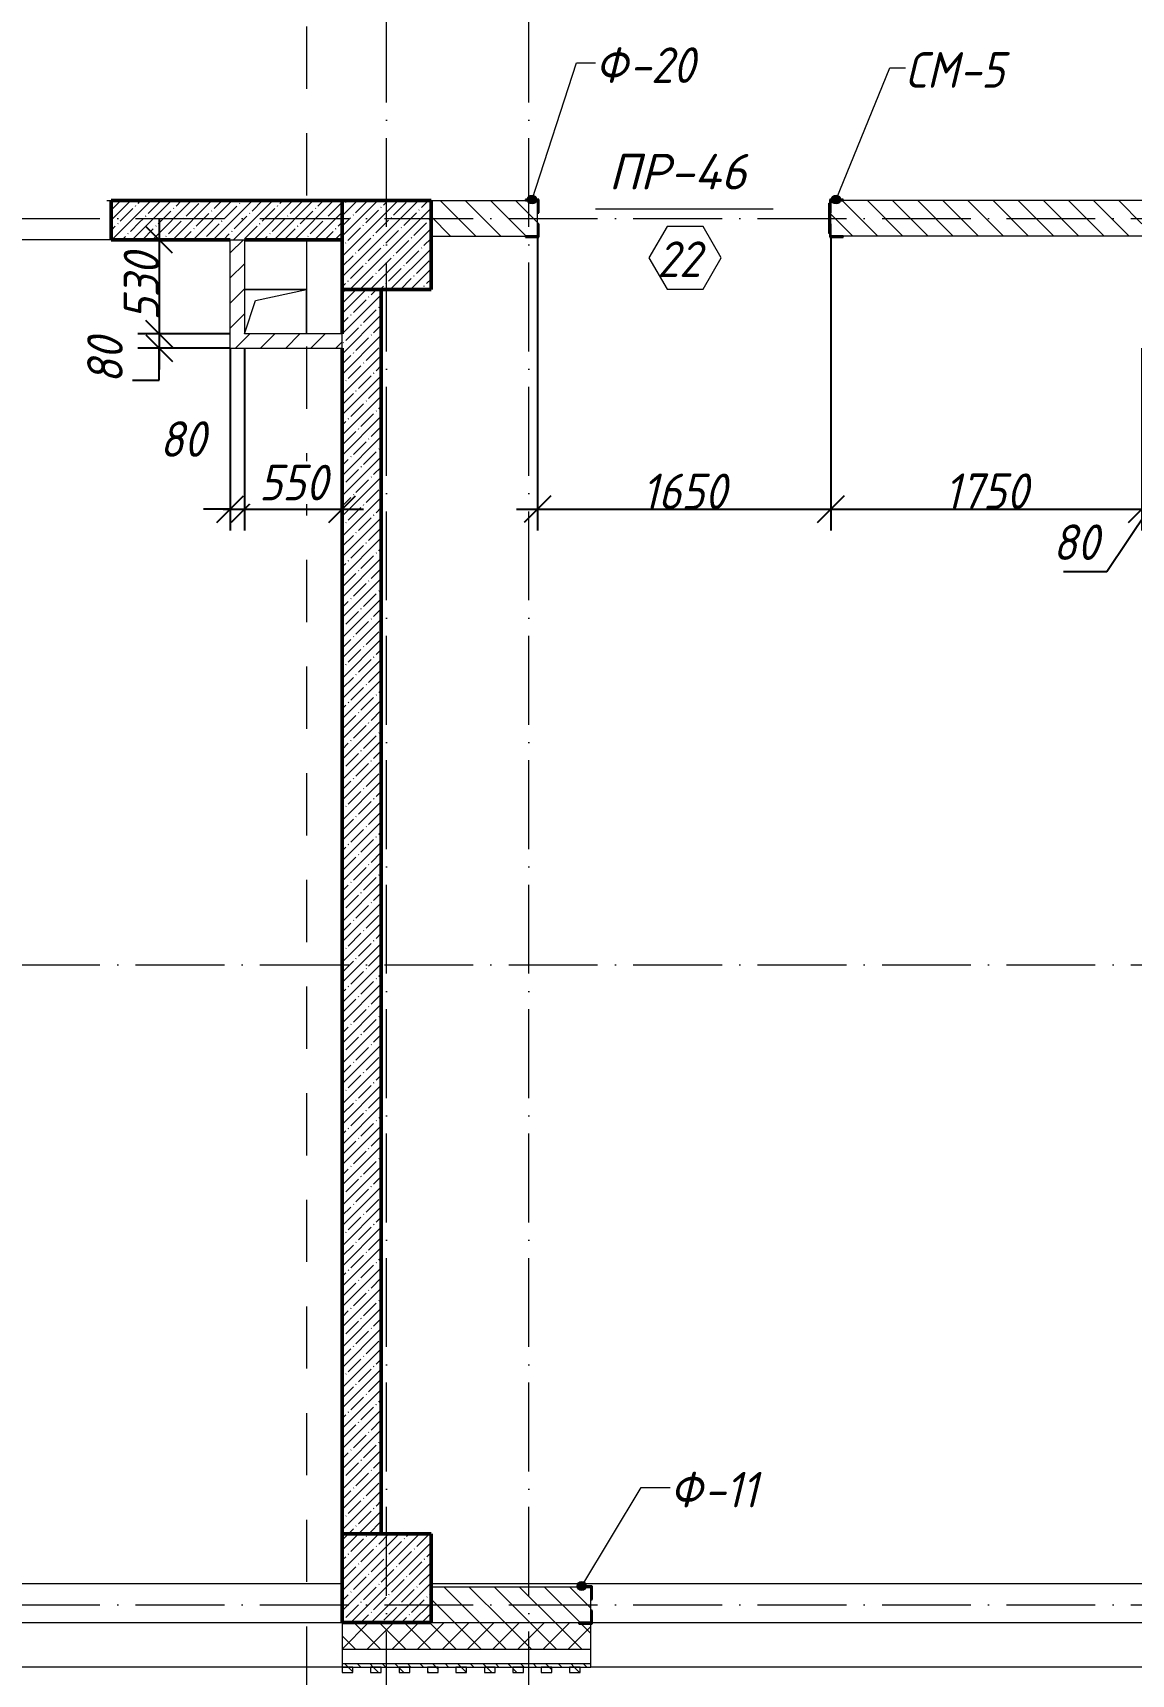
# Model space of a CAD drawing. Header units: millimetres. Extents: x -6064 to 178764, y -5836 to 29924.
# Drawn here: x 45669 to 51850, y -390 to 8844 of the extents above; entities that cross this region are included whole.
import ezdxf

# ---------------------------------------------------------------- set-up
doc = ezdxf.new("R2010")
doc.units = ezdxf.units.MM
doc.linetypes.add('01 Штриховая _4 мм_', pattern=[600, 350, -250])
doc.linetypes.add('50_200_ШТРИХ_1Т_ш5_п1_п1_', pattern=[700, 500, -100, 0, -100])
doc.layers.add('A-ANNO-DIMS', color=7, linetype='Continuous')
for name, color, linetype, lineweight in [('A-DOOR-IDEN', 7, 'Continuous', 9), ('A-FLOR', 7, 'Continuous', 9), ('A-GENM', 7, 'Continuous', 9), ('A-GENM-1', 7, 'Continuous', 25), ('A-GENM-IDEN', 7, 'Continuous', 9), ('A-WALL-3', 7, 'Continuous', 50), ('A-WALL-4', 7, 'Continuous', 9), ('A-WALL-FNSH-1', 7, 'Continuous', 9), ('A-WALL-FNSH-5', 7, 'Continuous', 5), ('A-WALL-PATT-1', 7, 'Continuous', 5), ('G-ANNO-SYMB-1', 7, '01 Штриховая _4 мм_', 9), ('I-WALL', 7, 'Continuous', 5), ('S-COLS', 7, 'Continuous', 9), ('S-COLS-1', 7, 'Continuous', 5), ('S-COLS-2', 7, 'Continuous', 50), ('Оси-1', 7, '50_200_ШТРИХ_1Т_ш5_п1_п1_', 9)]:
    doc.layers.add(name, color=color, linetype=linetype, lineweight=lineweight)
for name, color, linetype, lineweight, true_color in [('A-WALL-1', 7, 'Continuous', 13, 0xce0000), ('A-WALL-6', 7, 'Continuous', 13, 0x008000), ('A-WALL-FNSH-2', 7, 'Continuous', 13, 0xce0000), ('A-WALL-FNSH-3', 7, 'Continuous', 13, 0x008000), ('A-WALL-PATT-2', 7, 'Continuous', 5, 0xce0000), ('A-WALL-PATT-3', 7, 'Continuous', 5, 0x008000)]:
    doc.layers.add(name, color=color, linetype=linetype, lineweight=lineweight, true_color=true_color)
doc.styles.add('ISOCPEUR_I_2', font='isocpeui.ttf', dxfattribs={"width": 0.9, "height": 200})
doc.styles.add('ISOCPEUR_I_4', font='isocpeui.ttf', dxfattribs={"height": 200})
doc.dimstyles.new('ISO-2_0_0_9К_СРЕДНИЙ', dxfattribs={"dimscale": 304.8, "dimtxt": 199.196235, "dimasz": 0.492126, "dimexe": 0.393701, "dimexo": 0, "dimgap": 0, "dimtad": 1, "dimdec": 0, "dimzin": 0, "dimdsep": 46, "dimtxsty": 'ISOCPEUR_I_2', "dimblk1": 'OBLIQUE', "dimblk2": 'OBLIQUE', "dimsah": 1, "dimcen": 0.09, "dimdle": 0.393701, "dimazin": 0, "dimtfac": 1, "dimtdec": 4, "dimtix": 1, "dimtmove": 1, "dimatfit": 3, "dimfxl": 1, "dimtvp": 1, "dimtolj": 1, "dimtzin": 0, "dimarcsym": 2})
doc.dimstyles.new('ISO-2_0_0_9К_СРЕДНИЙ_2', dxfattribs={"dimscale": 304.8, "dimtxt": 199.196235, "dimasz": 0.492126, "dimexe": 0.393701, "dimexo": 0, "dimgap": 0, "dimtad": 1, "dimdec": 0, "dimzin": 0, "dimdsep": 46, "dimtxsty": 'ISOCPEUR_I_2', "dimblk1": 'OBLIQUE', "dimblk2": 'OBLIQUE', "dimsah": 1, "dimcen": 0.09, "dimdle": 0.393701, "dimazin": 0, "dimtfac": 1, "dimtdec": 4, "dimtix": 1, "dimtmove": 0, "dimatfit": 3, "dimfxl": 1, "dimtvp": 1, "dimtolj": 1, "dimtzin": 0, "dimarcsym": 2})
doc.dimstyles.new('ISO-2_0_0_9К_СРЕДНИЙ_ФОН_1', dxfattribs={"dimscale": 304.8, "dimtxt": 199.196235, "dimasz": 0.492126, "dimexe": 0.393701, "dimexo": 0, "dimgap": 0.164042, "dimtad": 1, "dimdec": 0, "dimdsep": 46, "dimtxsty": 'ISOCPEUR_I_2', "dimblk1": 'OBLIQUE', "dimblk2": 'OBLIQUE', "dimsah": 1, "dimcen": 0.09, "dimdle": 0.393701, "dimazin": 0, "dimtfac": 1, "dimtdec": 4, "dimtix": 1, "dimtmove": 0, "dimatfit": 3, "dimfxl": 1, "dimtvp": 1, "dimtfill": 1, "dimtolj": 1, "dimtzin": 0, "dimarcsym": 2})
doc.dimstyles.new('ISO-2_0_0_9К_СРЕДНИЙ_ФОН_2', dxfattribs={"dimscale": 304.8, "dimtxt": 199.196235, "dimasz": 0.492126, "dimexe": 0.393701, "dimexo": 0, "dimgap": 0.164042, "dimtad": 1, "dimdec": 0, "dimdsep": 46, "dimtxsty": 'ISOCPEUR_I_2', "dimblk1": 'OBLIQUE', "dimblk2": 'OBLIQUE', "dimsah": 1, "dimcen": 0.09, "dimdle": 0.393701, "dimazin": 0, "dimtfac": 1, "dimtdec": 4, "dimtix": 1, "dimtmove": 1, "dimatfit": 3, "dimfxl": 1, "dimtvp": 1, "dimtfill": 1, "dimtolj": 1, "dimtzin": 0, "dimarcsym": 2})
pattern_1 = [(45, (0, 0), (-57.02463, 57.02463), []), (45, (57.025, 0), (-57.02463, 57.02463), [100.806, -20.161, 3.353, -16.808])]
pattern_2 = [(135, (0, 0), (-70.71068, -70.71068), [])]
pattern_3 = [(45, (0, 0), (-70.71068, 70.71068), [])]
pattern_4 = [(135, (0, 0), (-35.35534, -35.35534), [])]

# ---------------------------------------------------------------- blocks, each defined once
blk = doc.blocks.new('Колонна_Несущая_Прямоугольное сечение - 500х500-V2-АР1_1_Кладочный план 2 этажа')
at = {"layer": 'S-COLS-1'}
h = blk.add_hatch(dxfattribs=at)
h.set_pattern_fill('FP_4', color=256, style=0, pattern_type=2)
h.set_pattern_definition([(45, (-47660, -7650), (-57.02463, 57.02463), []), (45, (-47602.975, -7650), (-57.02463, 57.02463), [100.806, -20.161, 3.353, -16.808])])
h.paths.add_polyline_path([(-250, -250), (250, -250), (250, 250), (-250, 250)], flags=0)
at = {"layer": 'S-COLS-2'}
for p, q in [((250, 250), (-250, 250)), ((-250, 250), (-250, -250)), ((250, -250), (250, 250)), ((-250, -250), (250, -250))]:
    blk.add_line(p, q, dxfattribs=at)
blk = doc.blocks.new('AR_Отверстие прямоугольное _в плите_ - AR_Отверстие прямоугольное _в плите_-V54-АР1_1_Кладочный план 2 этажа')
at = {"layer": 'A-GENM'}
for p, q in [((175, 125), (-175, 125)), ((-112.5, 62.5), (175, 125)), ((175, -125), (175, 125)), ((-175, -125), (-112.5, 62.5))]:
    blk.add_line(p, q, dxfattribs=at)
blk = doc.blocks.new('Фахверк_СКБ_Уголок - Ф-20_200х3960 h-28533880-АР1_1_Кладочный план 2 этажа')
at = {"layer": 'A-GENM-1'}
for p, q in [((200, 156), (125, 156)), ((125, 156), (125, 81)), ((131, 81), (131, 150)), ((131, 150), (200, 150)), ((200, 150), (200, 156)), ((125, 81), (131, 81)), ((131, 19), (125, 19)), ((125, 19), (125, -56)), ((131, -50), (131, 19)), ((125, -56), (200, -56)), ((200, -50), (131, -50)), ((200, -56), (200, -50))]:
    blk.add_line(p, q, dxfattribs=at)
blk = doc.blocks.new('Фахверк_СКБ_Уголок_Тип 2 - СМ-5_200х2480h-30007438-АР1_1_Кладочный план 2 этажа')
at = {"layer": 'A-GENM-1'}
for p, q in [((125, 156), (125, 81)), ((200, 156), (125, 156)), ((131, 81), (131, 150)), ((131, 150), (200, 150)), ((200, 150), (200, 156)), ((125, 81), (131, 81)), ((131, 19), (125, 19)), ((125, 19), (125, -56)), ((131, -50), (131, 19)), ((125, -56), (200, -56)), ((200, -50), (131, -50)), ((200, -56), (200, -50))]:
    blk.add_line(p, q, dxfattribs=at)
blk = doc.blocks.new('Стойка_Влож_Полоса боковая - Полоса-27101091-АР1_1_Кладочный план 2 этажа')
at = {"layer": 'A-GENM'}
for p, q in [((-5, 85), (0, 85)), ((-5, -85), (-5, 85)), ((0, 31), (0, -31)), ((0, -85), (-5, -85))]:
    blk.add_line(p, q, dxfattribs=at)
blk = doc.blocks.new('Фахверк_СКБ_Уголок - Ф-11_200х2500 h-28441216-АР1_1_Кладочный план 2 этажа')
at = {"layer": 'A-GENM-1'}
for p, q in [((200, 156), (125, 156)), ((125, 156), (125, 81)), ((131, 81), (131, 150)), ((131, 150), (200, 150)), ((200, 150), (200, 156)), ((125, 81), (131, 81)), ((131, 19), (125, 19)), ((125, 19), (125, -56)), ((131, -50), (131, 19)), ((125, -56), (200, -56)), ((200, -50), (131, -50)), ((200, -56), (200, -50))]:
    blk.add_line(p, q, dxfattribs=at)
blk = doc.blocks.new('_Oblique')
at = {"color": 0, "linetype": 'ByBlock', "lineweight": -2}
blk.add_line((-0.5, -0.5), (0.5, 0.5), dxfattribs=at)
blk = doc.blocks.new('DIMBLOCK101-АР1_1_Кладочный план 2 этажа')
at = {"layer": 'A-ANNO-DIMS', "color": 0, "lineweight": -2, "transparency": 16777216}
for p, q in [((48510, 7700), (48510, 6043.9)), ((50160, 7700), (50160, 6043.9)), ((48390, 6163.9), (50280, 6163.9))]:
    blk.add_line(p, q, dxfattribs=at)
at = {"layer": 'Defpoints', "color": 0, "transparency": 16777216}
for p in [(48510, 7700), (50160, 7700), (50160, 6163.9)]:
    blk.add_point(p, dxfattribs=at)
at = {"layer": 'A-ANNO-DIMS', "color": 0, "lineweight": -2, "transparency": 16777216, "xscale": 150, "yscale": 150, "zscale": 150, "rotation": 180}
blk.add_blockref('_Oblique', (48510, 6163.9), dxfattribs=at)
at = {"layer": 'A-ANNO-DIMS', "color": 0, "lineweight": -2, "transparency": 16777216, "xscale": 150, "yscale": 150, "zscale": 150}
blk.add_blockref('_Oblique', (50160, 6163.9), dxfattribs=at)
at = {"layer": 'A-ANNO-DIMS', "color": 0, "transparency": 16777216, "insert": (49335, 6263.9), "char_height": 200, "width": 560.814, "attachment_point": 5, "style": 'ISOCPEUR_I_2'}
blk.add_mtext('\\A1;1650', dxfattribs=at)
blk = doc.blocks.new('DIMBLOCK102-АР1_1_Кладочный план 2 этажа')
at = {"layer": 'A-ANNO-DIMS', "color": 0, "lineweight": -2, "transparency": 16777216}
for p, q in [((50160, 7700), (50160, 6043.9)), ((51910, 7070), (51910, 6043.9)), ((50040, 6163.9), (52030, 6163.9))]:
    blk.add_line(p, q, dxfattribs=at)
at = {"layer": 'Defpoints', "color": 0, "transparency": 16777216}
for p in [(50160, 7700), (51910, 7070), (51910, 6163.9)]:
    blk.add_point(p, dxfattribs=at)
at = {"layer": 'A-ANNO-DIMS', "color": 0, "lineweight": -2, "transparency": 16777216, "xscale": 150, "yscale": 150, "zscale": 150, "rotation": 180}
blk.add_blockref('_Oblique', (50160, 6163.9), dxfattribs=at)
at = {"layer": 'A-ANNO-DIMS', "color": 0, "lineweight": -2, "transparency": 16777216, "xscale": 150, "yscale": 150, "zscale": 150}
blk.add_blockref('_Oblique', (51910, 6163.9), dxfattribs=at)
at = {"layer": 'A-ANNO-DIMS', "color": 0, "transparency": 16777216, "insert": (51035, 6265.1), "char_height": 200, "width": 560.814, "attachment_point": 5, "style": 'ISOCPEUR_I_2'}
blk.add_mtext('\\A1;1750', dxfattribs=at)
blk = doc.blocks.new('DIMBLOCK103-АР1_1_Кладочный план 2 этажа')
at = {"layer": 'A-ANNO-DIMS', "color": 0, "lineweight": -2, "transparency": 16777216}
for p, q in [((51910, 7070), (51910, 6043.9)), ((51990, 7067), (51990, 6043.9)), ((51950, 6163.9), (51712.9, 5811.5)), ((51790, 6163.9), (52110, 6163.9)), ((51712.9, 5811.5), (51469.1, 5811.5))]:
    blk.add_line(p, q, dxfattribs=at)
at = {"layer": 'Defpoints', "color": 0, "transparency": 16777216}
for p in [(51910, 7070), (51990, 7067), (51990, 6163.9)]:
    blk.add_point(p, dxfattribs=at)
at = {"layer": 'A-ANNO-DIMS', "color": 0, "lineweight": -2, "transparency": 16777216, "xscale": 150, "yscale": 150, "zscale": 150, "rotation": 180}
blk.add_blockref('_Oblique', (51910, 6163.9), dxfattribs=at)
at = {"layer": 'A-ANNO-DIMS', "color": 0, "lineweight": -2, "transparency": 16777216, "xscale": 150, "yscale": 150, "zscale": 150}
blk.add_blockref('_Oblique', (51990, 6163.9), dxfattribs=at)
at = {"layer": 'A-ANNO-DIMS', "color": 0, "transparency": 16777216, "insert": (51409.5, 6078.2), "char_height": 200, "width": 303.391, "attachment_point": 1, "line_spacing_factor": 1.149209, "style": 'ISOCPEUR_I_2'}
blk.add_mtext('\\A1;80', dxfattribs=at)
blk = doc.blocks.new('AAR_СКБ_Марка_Двери_Перемычка и проем - Марка перемычки и проема-25306769-АР1_1_Кладочный план 2 этажа')
at = {"layer": 'A-DOOR-IDEN'}
for p, q in [((-5, 0), (5, 0)), ((-0.968, -0.984), (-1.986, -2.747)), ((1.067, -0.984), (-0.968, -0.984)), ((2.085, -2.747), (1.067, -0.984)), ((-1.986, -2.747), (-0.968, -4.509)), ((1.067, -4.509), (2.085, -2.747)), ((-0.968, -4.509), (1.067, -4.509))]:
    blk.add_line(p, q, dxfattribs=at)
blk = doc.blocks.new('DIMBLOCK477-АР1_1_Кладочный план 2 этажа')
at = {"layer": 'A-ANNO-DIMS', "color": 0, "lineweight": -2, "transparency": 16777216}
for p, q in [((46780, 7070), (46780, 6043.9)), ((46860, 7068), (46860, 6043.9)), ((46780, 6163.9), (46630, 6163.9)), ((46780, 6163.9), (46860, 6163.9)), ((46860, 6163.9), (47010, 6163.9))]:
    blk.add_line(p, q, dxfattribs=at)
at = {"layer": 'Defpoints', "color": 0, "transparency": 16777216}
for p in [(46780, 7070), (46860, 7068), (46860, 6163.9)]:
    blk.add_point(p, dxfattribs=at)
at = {"layer": 'A-ANNO-DIMS', "color": 0, "lineweight": -2, "transparency": 16777216, "xscale": 150, "yscale": 150, "zscale": 150}
blk.add_blockref('_Oblique', (46780, 6163.9), dxfattribs=at)
at = {"layer": 'A-ANNO-DIMS', "color": 0, "lineweight": -2, "transparency": 16777216, "xscale": 150, "yscale": 150, "zscale": 150, "rotation": 180}
blk.add_blockref('_Oblique', (46860, 6163.9), dxfattribs=at)
at = {"layer": 'A-ANNO-DIMS', "color": 0, "transparency": 16777216, "insert": (46383.1, 6658.5), "char_height": 200, "width": 303.391, "attachment_point": 1, "line_spacing_factor": 1.149209, "style": 'ISOCPEUR_I_2', "bg_fill": 3, "box_fill_scale": 1.1, "bg_fill_color": 256, "bg_fill_true_color": 13158600, "bg_fill_transparency": 0}
blk.add_mtext('\\A1;80', dxfattribs=at)
blk = doc.blocks.new('DIMBLOCK478-АР1_1_Кладочный план 2 этажа')
at = {"layer": 'A-ANNO-DIMS', "color": 0, "lineweight": -2, "transparency": 16777216}
for p, q in [((46860, 7068), (46860, 6043.9)), ((47410, 6269.9), (47410, 6043.9)), ((46740, 6163.9), (47530, 6163.9))]:
    blk.add_line(p, q, dxfattribs=at)
at = {"layer": 'Defpoints', "color": 0, "transparency": 16777216}
blk.add_point((46860, 7068), dxfattribs=at)
at = {"layer": 'A-ANNO-DIMS', "color": 0, "lineweight": -2, "transparency": 16777216, "xscale": 150, "yscale": 150, "zscale": 150, "rotation": 180}
blk.add_blockref('_Oblique', (46860, 6163.9), dxfattribs=at)
at = {"layer": 'A-ANNO-DIMS', "color": 0, "lineweight": -2, "transparency": 16777216, "xscale": 150, "yscale": 150, "zscale": 150}
blk.add_blockref('_Oblique', (47410, 6163.9), dxfattribs=at)
at = {"layer": 'A-ANNO-DIMS', "color": 0, "transparency": 16777216, "insert": (47135, 6313.9), "char_height": 200, "width": 455.087, "attachment_point": 5, "style": 'ISOCPEUR_I_2', "bg_fill": 3, "box_fill_scale": 1.1, "bg_fill_color": 256, "bg_fill_true_color": 13158600, "bg_fill_transparency": 0}
blk.add_mtext('\\A1;550', dxfattribs=at)
at = {"layer": 'Defpoints', "color": 0, "transparency": 16777216}
for p in [(47410, 6269.9), (47410, 6163.9)]:
    blk.add_point(p, dxfattribs=at)
blk = doc.blocks.new('DIMBLOCK479-АР1_1_Кладочный план 2 этажа')
at = {"layer": 'A-ANNO-DIMS', "color": 0, "lineweight": -2, "transparency": 16777216}
for p, q in [((46380.4, 7800), (46380.4, 7030)), ((46486.5, 7680), (46260.4, 7680)), ((46778, 7150), (46260.4, 7150))]:
    blk.add_line(p, q, dxfattribs=at)
at = {"layer": 'Defpoints', "color": 0, "transparency": 16777216}
for p in [(46486.5, 7680), (46380.4, 7150), (46778, 7150)]:
    blk.add_point(p, dxfattribs=at)
at = {"layer": 'A-ANNO-DIMS', "color": 0, "lineweight": -2, "transparency": 16777216, "xscale": 150, "yscale": 150, "zscale": 150}
for p, rotation in [((46380.4, 7680), 90), ((46380.4, 7150), 270)]:
    blk.add_blockref('_Oblique', p, dxfattribs=dict(at, rotation=rotation))
at = {"layer": 'A-ANNO-DIMS', "color": 0, "transparency": 16777216, "insert": (46280.4, 7415), "char_height": 200, "width": 455.087, "attachment_point": 5, "rotation": 90, "style": 'ISOCPEUR_I_2'}
blk.add_mtext('\\A1;530', dxfattribs=at)
blk = doc.blocks.new('DIMBLOCK480-АР1_1_Кладочный план 2 этажа')
at = {"layer": 'A-ANNO-DIMS', "color": 0, "lineweight": -2, "transparency": 16777216}
for p, q in [((46380.4, 7270), (46380.4, 6950)), ((46778, 7150), (46260.4, 7150)), ((46780, 7070), (46260.4, 7070)), ((46380.4, 6888.9), (46380.4, 7070)), ((46230.4, 6888.9), (46380.4, 6888.9))]:
    blk.add_line(p, q, dxfattribs=at)
at = {"layer": 'Defpoints', "color": 0, "transparency": 16777216}
for p in [(46778, 7150), (46380.4, 7070), (46780, 7070)]:
    blk.add_point(p, dxfattribs=at)
at = {"layer": 'A-ANNO-DIMS', "color": 0, "lineweight": -2, "transparency": 16777216, "xscale": 150, "yscale": 150, "zscale": 150}
for p, rotation in [((46380.4, 7150), 90), ((46380.4, 7070), 270)]:
    blk.add_blockref('_Oblique', p, dxfattribs=dict(at, rotation=rotation))
at = {"layer": 'A-ANNO-DIMS', "color": 0, "transparency": 16777216, "insert": (45975.2, 6870.5), "char_height": 200, "width": 303.391, "attachment_point": 1, "rotation": 90, "line_spacing_factor": 1.149209, "style": 'ISOCPEUR_I_2'}
blk.add_mtext('\\A1;80', dxfattribs=at)

msp = doc.modelspace()

# ---------------------------------------------------------------- hatches: boundary and pattern name
at = {"layer": 'A-GENM-IDEN'}
h = msp.add_hatch(color=256, dxfattribs=at)
edge = h.paths.add_edge_path(flags=0)
edge.add_arc((48478.5, 7906), 25, 0, 360)
h = msp.add_hatch(color=256, dxfattribs=at)
edge = h.paths.add_edge_path(flags=0)
edge.add_arc((50189, 7906), 25, 0, 360)
h = msp.add_hatch(color=256, dxfattribs=at)
edge = h.paths.add_edge_path(flags=0)
edge.add_arc((48757.7, 106), 25, 0, 360)
at = {"layer": 'A-WALL-PATT-1'}
h = msp.add_hatch(dxfattribs=at)
h.set_pattern_fill('FP_7', color=256, style=0, pattern_type=2)
h.set_pattern_definition(pattern_1)
h.paths.add_polyline_path([(47410, 7680), (47410, 7900), (46270, 7900), (46270, 7680), (47400.6, 7680)], flags=0)
h.paths.add_polyline_path([(44110, 7680), (44690, 7680), (44690, 7900), (43410, 7900), (43410, 7680)], flags=0)
h = msp.add_hatch(dxfattribs=at)
h.set_pattern_fill('FP_7', color=256, style=0, pattern_type=2)
h.set_pattern_definition(pattern_1)
h.paths.add_polyline_path([(46110, 7680), (46270, 7680), (46270, 7900), (46110, 7900)], flags=0)
h.paths.add_polyline_path([(44910, 7680), (44910, 7900), (44690, 7900), (44690, 7680)], flags=0)
h = msp.add_hatch(dxfattribs=at)
h.set_pattern_fill('FP_7', color=256, style=0, pattern_type=2)
h.set_pattern_definition(pattern_1)
h.paths.add_polyline_path([(47630, 400), (47630, 7400), (47410, 7400), (47410, 400)], flags=0)
h = msp.add_hatch(dxfattribs=at)
h.set_pattern_fill('FP_11', color=256, style=0, pattern_type=2)
h.set_pattern_definition([(45, (0, 0), (-70.71068, 70.71068), []), (135, (0, 0), (-70.71068, -70.71068), [])])
h.paths.add_polyline_path([(38207, -250), (39560, -250), (39559.5, -106), (39491, -106), (39491, -100), (37990, -100), (37990, -250)], flags=0)
h.paths.add_polyline_path([(48810, -250), (48809.5, -106), (48741, -106), (48741, -100), (47410, -100), (47410, -250), (48741, -250)], flags=0)
h.paths.add_polyline_path([(30910, -250), (30909.5, -106), (30841, -106), (30841, -100), (29210, -100), (29210, -250), (30897, -250)], flags=0)
h.paths.add_polyline_path([(11360, -250), (13010, -250), (13009.5, -106), (12941, -106), (12941, -100), (11429, -100), (11429, -106), (11360, -106)], flags=0)
h = msp.add_hatch(dxfattribs=at)
h.set_pattern_fill('FP_23', color=256, style=0, pattern_type=2)
h.set_pattern_definition(pattern_4)
h.paths.add_polyline_path([(48810, -350), (48810, -330), (47410, -330), (47410, -350)], flags=0)
h.paths.add_polyline_path([(38207, -350), (39560, -350), (39560, -330), (37990, -330), (37990, -350)], flags=0)
h.paths.add_polyline_path([(29210, -350), (30910, -350), (30910, -330), (29210, -330)], flags=0)
h.paths.add_polyline_path([(13010, -350), (13010, -330), (11360, -330), (11360, -350), (12158.5, -350)], flags=0)
h = msp.add_hatch(dxfattribs=at)
h.set_pattern_fill('FP_23', color=256, style=0, pattern_type=2)
h.set_pattern_definition(pattern_4)
h.paths.add_polyline_path([(47470, -380), (47470, -350), (47410, -350), (47410, -380)], flags=0)
h = msp.add_hatch(dxfattribs=at)
h.set_pattern_fill('FP_23', color=256, style=0, pattern_type=2)
h.set_pattern_definition(pattern_4)
h.paths.add_polyline_path([(47570, -380), (47630, -380), (47630, -350), (47570, -350)], flags=0)
h = msp.add_hatch(dxfattribs=at)
h.set_pattern_fill('FP_23', color=256, style=0, pattern_type=2)
h.set_pattern_definition(pattern_4)
h.paths.add_polyline_path([(47790, -380), (47790, -350), (47730, -350), (47730, -380)], flags=0)
h = msp.add_hatch(dxfattribs=at)
h.set_pattern_fill('FP_23', color=256, style=0, pattern_type=2)
h.set_pattern_definition(pattern_4)
h.paths.add_polyline_path([(47950, -380), (47950, -350), (47890, -350), (47890, -380)], flags=0)
h = msp.add_hatch(dxfattribs=at)
h.set_pattern_fill('FP_23', color=256, style=0, pattern_type=2)
h.set_pattern_definition(pattern_4)
h.paths.add_polyline_path([(48110, -380), (48110, -350), (48050, -350), (48050, -380)], flags=0)
h = msp.add_hatch(dxfattribs=at)
h.set_pattern_fill('FP_23', color=256, style=0, pattern_type=2)
h.set_pattern_definition(pattern_4)
h.paths.add_polyline_path([(48210, -380), (48270, -380), (48270, -350), (48210, -350)], flags=0)
h = msp.add_hatch(dxfattribs=at)
h.set_pattern_fill('FP_23', color=256, style=0, pattern_type=2)
h.set_pattern_definition(pattern_4)
h.paths.add_polyline_path([(48430, -380), (48430, -350), (48370, -350), (48370, -380)], flags=0)
h = msp.add_hatch(dxfattribs=at)
h.set_pattern_fill('FP_23', color=256, style=0, pattern_type=2)
h.set_pattern_definition(pattern_4)
h.paths.add_polyline_path([(48530, -380), (48590, -380), (48590, -350), (48530, -350)], flags=0)
h = msp.add_hatch(dxfattribs=at)
h.set_pattern_fill('FP_23', color=256, style=0, pattern_type=2)
h.set_pattern_definition(pattern_4)
h.paths.add_polyline_path([(48750, -380), (48750, -350), (48690, -350), (48690, -380)], flags=0)
at = {"layer": 'A-WALL-PATT-2'}
h = msp.add_hatch(dxfattribs=at)
h.set_pattern_fill('FP_22', color=256, style=0, pattern_type=2)
h.set_pattern_definition(pattern_2)
h.paths.add_polyline_path([(50465.2, 7700), (51910, 7700), (51910, 7900), (50160, 7900), (50160, 7700), (50229, 7700)], flags=0)
h.paths.add_polyline_path([(48510, 7700), (48510, 7900), (47910, 7900), (47910, 7700), (48441, 7700)], flags=0)
h = msp.add_hatch(dxfattribs=at)
h.set_pattern_fill('FP_22', color=256, style=0, pattern_type=2)
h.set_pattern_definition(pattern_2)
h.paths.add_polyline_path([(48810, -100), (48810, 100), (47910, 100), (47910, -100), (48741, -100)], flags=0)
at = {"layer": 'A-WALL-PATT-3'}
h = msp.add_hatch(dxfattribs=at)
h.set_pattern_fill('FP_24', color=256, style=0, pattern_type=2)
h.set_pattern_definition(pattern_3)
h.paths.add_polyline_path([(46860, 7070), (46860, 7680), (46780, 7680), (46780, 7070)], flags=0)
h = msp.add_hatch(dxfattribs=at)
h.set_pattern_fill('FP_24', color=256, style=0, pattern_type=2)
h.set_pattern_definition(pattern_3)
h.paths.add_polyline_path([(46860, 7070), (47410, 7070), (47410, 7150), (46860, 7150)], flags=0)
at = {"layer": 'S-COLS-1'}
h = msp.add_hatch(dxfattribs=at)
h.set_pattern_fill('FP_7', color=256, style=0, pattern_type=2)
h.set_pattern_definition(pattern_1)
h.paths.add_polyline_path([(47410, -100), (47910, -100), (47910, 400), (47410, 400), (47410, 110.9)], flags=0)

# ---------------------------------------------------------------- linework, layer by layer
at = {"layer": 'A-FLOR'}
for p, q in [((46860, 7400), (47210, 7400)), ((47210, 7400), (47210, 7150))]:
    msp.add_line(p, q, dxfattribs=at)
at = {"layer": 'A-GENM-IDEN'}
for p, q in [((48478.5, 7906), (48727.8, 8674.5)), ((48727.8, 8674.5), (48835, 8674.5)), ((50189, 7906), (50492.4, 8647.6)), ((50492.4, 8647.6), (50579.5, 8647.6)), ((48757.7, 106), (49091.7, 660.7)), ((49091.7, 660.7), (49255, 660.7))]:
    msp.add_line(p, q, dxfattribs=at)
for centre in [(48478.5, 7906), (50189, 7906), (48757.7, 106)]:
    msp.add_circle(centre, 25, dxfattribs=at)
at = {"layer": 'A-WALL-1'}
for p, q in [((48741, 100), (47910, 100)), ((47910, 100), (47910, -100)), ((48810, -31), (48810, 31)), ((47910, -100), (48741, -100))]:
    msp.add_line(p, q, dxfattribs=at)
at = {"layer": 'A-WALL-3'}
for p, q in [((46110, 7680), (46110, 7900)), ((47410, 7900), (46110, 7900)), ((46780, 7680), (46110, 7680)), ((47410, 7680), (46860, 7680)), ((47410, 7400), (47410, 7150)), ((47630, 400), (47630, 7400)), ((47410, 7070), (47410, 400)), ((47410, 400), (47630, 400))]:
    msp.add_line(p, q, dxfattribs=at)
at = {"layer": 'A-WALL-4'}
for p, q in [((45316, -100), (47410, -100)), ((47910, -100), (47410, -100)), ((47410, -100), (47410, -330)), ((48810, -330), (48810, -106)), ((48816, -100), (51910, -100)), ((47410, -250), (48810, -250)), ((47410, -350), (45310, -350)), ((47410, -330), (48810, -330)), ((51910, -350), (48810, -350))]:
    msp.add_line(p, q, dxfattribs=at)
at = {"layer": 'A-WALL-6'}
for p, q in [((46780, 7680), (46860, 7680)), ((47410, 7070), (47410, 7150))]:
    msp.add_line(p, q, dxfattribs=at)
at = {"layer": 'A-WALL-FNSH-1'}
for p, q in [((47410, -330), (47410, -350)), ((47410, -350), (48810, -350)), ((48810, -350), (48810, -330))]:
    msp.add_line(p, q, dxfattribs=at)
at = {"layer": 'A-WALL-FNSH-2'}
for p, q in [((47910, 7900), (48441, 7900)), ((51910, 7900), (50229, 7900)), ((48510, 7769), (48510, 7831)), ((50160, 7769), (50160, 7831)), ((47910, 7700), (48441, 7700)), ((51910, 7700), (50229, 7700))]:
    msp.add_line(p, q, dxfattribs=at)
at = {"layer": 'A-WALL-FNSH-3'}
for p, q in [((46780, 7070), (46780, 7680)), ((46860, 7680), (46860, 7150)), ((47410, 7150), (46860, 7150)), ((46780, 7070), (47410, 7070))]:
    msp.add_line(p, q, dxfattribs=at)
at = {"layer": 'A-WALL-FNSH-5'}
for p, q in [((47470, -350), (47410, -350)), ((47410, -350), (47410, -380)), ((47470, -380), (47470, -350)), ((47630, -350), (47570, -350)), ((47570, -350), (47570, -380)), ((47630, -380), (47630, -350)), ((47790, -350), (47730, -350)), ((47730, -350), (47730, -380)), ((47790, -380), (47790, -350)), ((47950, -350), (47890, -350)), ((47890, -350), (47890, -380)), ((47950, -380), (47950, -350)), ((48110, -350), (48050, -350)), ((48050, -350), (48050, -380)), ((48110, -380), (48110, -350)), ((48270, -350), (48210, -350)), ((48210, -350), (48210, -380)), ((48270, -380), (48270, -350)), ((48430, -350), (48370, -350)), ((48370, -350), (48370, -380)), ((48430, -380), (48430, -350)), ((48590, -350), (48530, -350)), ((48530, -350), (48530, -380)), ((48590, -380), (48590, -350)), ((48750, -350), (48690, -350)), ((48690, -350), (48690, -380)), ((48750, -380), (48750, -350)), ((47410, -380), (47470, -380)), ((47570, -380), (47630, -380)), ((47730, -380), (47790, -380)), ((47890, -380), (47950, -380)), ((48050, -380), (48110, -380)), ((48210, -380), (48270, -380)), ((48370, -380), (48430, -380)), ((48530, -380), (48590, -380)), ((48690, -380), (48750, -380))]:
    msp.add_line(p, q, dxfattribs=at)
at = {"layer": 'G-ANNO-SYMB-1'}
msp.add_line((47211.2, -4671.2), (47211.2, 28695.7), dxfattribs=at)
at = {"layer": 'I-WALL'}
for p, q in [((46085, 7900), (46110, 7900)), ((46110, 7680), (44910, 7680)), ((43410, 120), (47410, 120)), ((47910, 120), (51910, 120))]:
    msp.add_line(p, q, dxfattribs=at)
at = {"layer": 'S-COLS-2'}
for p, q in [((47910, 400), (47410, 400)), ((47410, 400), (47410, -100)), ((47910, -100), (47910, 400)), ((47410, -100), (47910, -100))]:
    msp.add_line(p, q, dxfattribs=at)
at = {"layer": 'Оси-1'}
for p, q in [((47660, -4150), (47660, 27223.8)), ((48460, -4150), (48460, 27223.8)), ((-4160, 7800), (125951.6, 7800)), ((-4160, 3600), (125951.6, 3600)), ((-4160, 0), (125951.6, 0))]:
    msp.add_line(p, q, dxfattribs=at)

# ---------------------------------------------------------------- block references
at = {"layer": 'A-DOOR-IDEN', "xscale": 99.99999999999993, "yscale": 99.99999999999993, "zscale": 99.99999999999993}
msp.add_blockref('AAR_СКБ_Марка_Двери_Перемычка и проем - Марка перемычки и проема-25306769-АР1_1_Кладочный план 2 этажа', (49335, 7853.3), dxfattribs=at)
at = {"layer": 'A-GENM'}
for name, p in [('Стойка_Влож_Полоса боковая - Полоса-27101091-АР1_1_Кладочный план 2 этажа', (50154, 7800)), ('AR_Отверстие прямоугольное _в плите_ - AR_Отверстие прямоугольное _в плите_-V54-АР1_1_Кладочный план 2 этажа', (47035, 7275))]:
    msp.add_blockref(name, p, dxfattribs=at)
at = {"layer": 'A-GENM-1', "rotation": 180}
for name, p in [('Фахверк_СКБ_Уголок - Ф-20_200х3960 h-28533880-АР1_1_Кладочный план 2 этажа', (48641, 7850)), ('Фахверк_СКБ_Уголок - Ф-11_200х2500 h-28441216-АР1_1_Кладочный план 2 этажа', (48941, 50))]:
    msp.add_blockref(name, p, dxfattribs=at)
at = {"layer": 'A-GENM-1'}
msp.add_blockref('Фахверк_СКБ_Уголок_Тип 2 - СМ-5_200х2480h-30007438-АР1_1_Кладочный план 2 этажа', (50029, 7750), dxfattribs=at)
at = {"layer": 'S-COLS'}
msp.add_blockref('Колонна_Несущая_Прямоугольное сечение - 500х500-V2-АР1_1_Кладочный план 2 этажа', (47660, 7650), dxfattribs=at)

# ---------------------------------------------------------------- texts
at = {"layer": 'A-DOOR-IDEN', "insert": (49183.1, 7670.7), "char_height": 200, "width": 317.468, "attachment_point": 1, "style": 'ISOCPEUR_I_2'}
msp.add_mtext('22', dxfattribs=at)
at = {"layer": 'A-GENM-IDEN', "char_height": 200, "attachment_point": 1}
for s, insert, width, style in [('\\fISOCPEUR|b0|i1|c204|p34|;\\W.9;Ф', (48835, 8762.1), 230.886, 'ISOCPEUR_I_2'), ('-20', (49025.5, 8762.1), 476.202, 'ISOCPEUR_I_2'), ('СМ', (50579.5, 8735.2), 367.975, 'ISOCPEUR_I_2'), ('-5', (50883.2, 8735.2), 317.468, 'ISOCPEUR_I_2'), ('ПР', (48909.2, 8162.6), 416.877, 'ISOCPEUR_I_4'), ('-46', (49253.2, 8162.6), 561.181, 'ISOCPEUR_I_4'), ('\\fISOCPEUR|b0|i1|c204|p34|;\\W.9;Ф', (49255, 748.3), 230.886, 'ISOCPEUR_I_2'), ('-11', (49445.5, 748.3), 389.62, 'ISOCPEUR_I_2')]:
    msp.add_mtext(s, dxfattribs=dict(at, insert=insert, width=width, style=style))

# ---------------------------------------------------------------- dimensions: what is measured, and where the dimension line sits
at = {"layer": 'A-ANNO-DIMS'}
for base, p1, p2, override, picture, middle in [((50160, 6163.9), (48510, 7700), (50160, 7700), {"dimpost": '<>', "dimfxl": 1650}, 'DIMBLOCK101-АР1_1_Кладочный план 2 этажа', (49335, 6263.9)), ((51910, 6163.9), (50160, 7700), (51910, 7070), {"dimpost": '<>', "dimfxl": 1859.946172}, 'DIMBLOCK102-АР1_1_Кладочный план 2 этажа', (51035, 6265.1))]:
    dim = msp.add_linear_dim(base=base, p1=p1, p2=p2, dimstyle='ISO-2_0_0_9К_СРЕДНИЙ_2', override=override, dxfattribs=at)
    dim.commit()
    dim.dimension.update_dxf_attribs({"geometry": picture, "text_midpoint": middle})
dim = msp.add_linear_dim(base=(51990, 6163.9), p1=(51910, 7070), p2=(51990, 7067), dimstyle='ISO-2_0_0_9К_СРЕДНИЙ', override={"dimpost": '<>', "dimfxl": 80.058043}, dxfattribs=at)
dim.commit()
dim.dimension.update_dxf_attribs({"geometry": 'DIMBLOCK103-АР1_1_Кладочный план 2 этажа', "text_midpoint": (51712.9, 5811.5), "dimtype": 160})

# ---------------------------------------------------------------- next in the draw order: dimensions: what is measured, and where the dimension line sits
dim = msp.add_linear_dim(base=(46860, 6163.9), p1=(46780, 7070), p2=(46860, 7068), dimstyle='ISO-2_0_0_9К_СРЕДНИЙ_ФОН_2', override={"dimpost": '<>', "dimfxl": 80.02621}, dxfattribs=at)
dim.commit()
dim.dimension.update_dxf_attribs({"geometry": 'DIMBLOCK477-АР1_1_Кладочный план 2 этажа', "text_midpoint": (46534.8, 6341.8), "dimtype": 160})

# ---------------------------------------------------------------- next in the draw order: dimensions: what is measured, and where the dimension line sits
dim = msp.add_linear_dim(base=(47410, 6163.9), p1=(46860, 7068), p2=(47410, 6269.9), dimstyle='ISO-2_0_0_9К_СРЕДНИЙ_ФОН_1', override={"dimpost": '<>', "dimfxl": 969.197312}, dxfattribs=at)
dim.commit()
dim.dimension.update_dxf_attribs({"geometry": 'DIMBLOCK478-АР1_1_Кладочный план 2 этажа', "text_midpoint": (47135, 6313.9)})

# ---------------------------------------------------------------- next in the draw order: dimensions: what is measured, and where the dimension line sits
dim = msp.add_linear_dim(base=(46380.4, 7150), p1=(46486.5, 7680), p2=(46778, 7150), angle=90, dimstyle='ISO-2_0_0_9К_СРЕДНИЙ_2', override={"dimpost": '<>', "dimfxl": 604.852413}, dxfattribs=at)
dim.commit()
dim.dimension.update_dxf_attribs({"geometry": 'DIMBLOCK479-АР1_1_Кладочный план 2 этажа', "text_midpoint": (46280.4, 7415)})
dim = msp.add_linear_dim(base=(46380.4, 7070), p1=(46778, 7150), p2=(46780, 7070), angle=90, dimstyle='ISO-2_0_0_9К_СРЕДНИЙ', override={"dimpost": '<>', "dimfxl": 80.02621}, dxfattribs=at)
dim.commit()
dim.dimension.update_dxf_attribs({"geometry": 'DIMBLOCK480-АР1_1_Кладочный план 2 этажа', "text_midpoint": (46252.5, 6888.9), "dimtype": 160, "text_rotation": 90})

doc.saveas('drawing.dxf')
